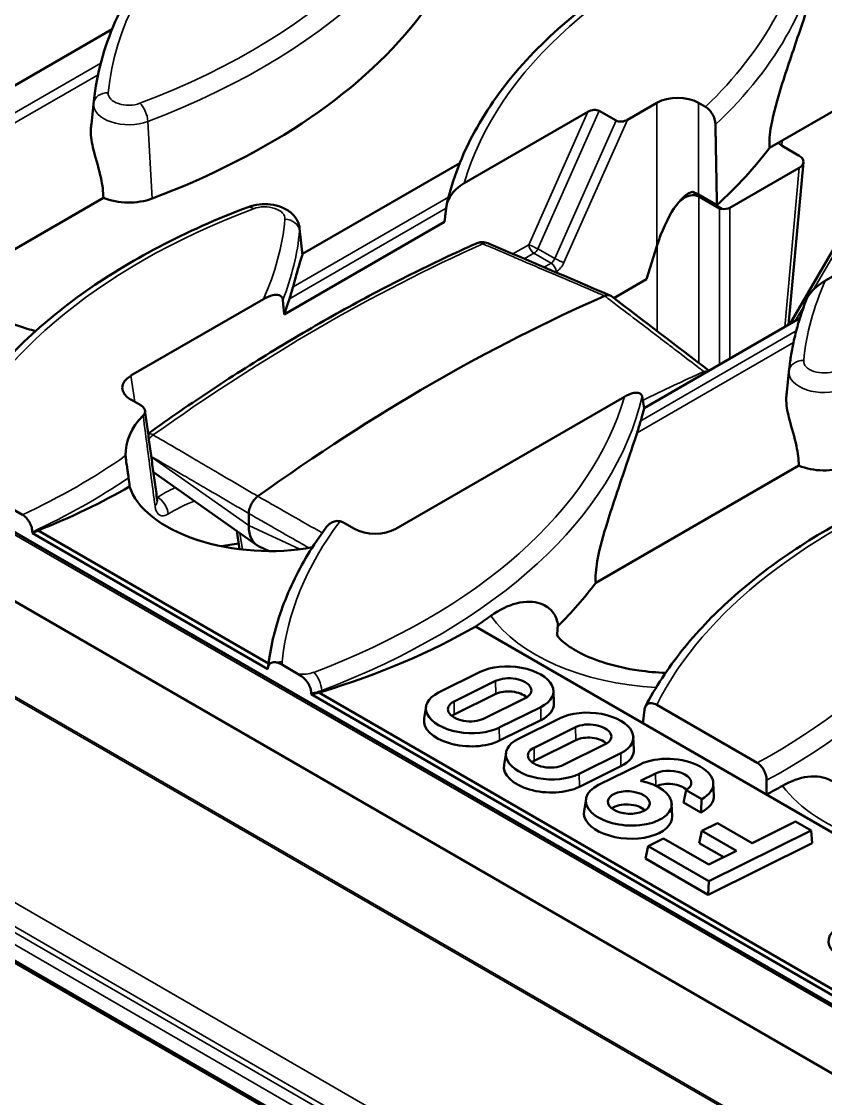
# Model space of a CAD drawing. Header units: millimetres. Extents: x 0 to 1485, y 0 to 1050.
# Drawn here: x 265.65 to 292.89, y 177.68 to 214.16 of the extents above; entities that cross this region are included whole.
import ezdxf

# ---------------------------------------------------------------- set-up
doc = ezdxf.new("R2010")
doc.units = ezdxf.units.MM
doc.header["$LTSCALE"] = 2.5
doc.layers.add('Sichtbar (ISO)', color=7, linetype='Continuous', lineweight=50)
doc.layers.add('Sichtbar schmal (ISO)', color=7, linetype='Continuous', lineweight=35)

msp = doc.modelspace()

# ---------------------------------------------------------------- linework, layer by layer
at = {"layer": 'Sichtbar (ISO)'}
for p, q in [((405.172, 116.161), (51.619, 320.286)), ((49.549, 319.15), (403.102, 115.026)), ((48.187, 307.69), (403.051, 102.809)), ((263.38, 210.821), (268.714, 213.9)), ((290.999, 209.883), (297.883, 213.858)), ((268.097, 211.473), (268.013, 210.686)), ((286.183, 210.833), (287.179, 211.408)), ((288.588, 211.408), (288.824, 211.271)), ((280.653, 208.686), (284.842, 211.105)), ((285.227, 211.134), (285.798, 210.804)), ((292.001, 209.615), (291.483, 209.914)), ((275.165, 206.285), (280.499, 209.364)), ((289.651, 207.851), (292.001, 209.207)), ((291.646, 203.887), (292.146, 209.396)), ((288.393, 208.388), (289.377, 207.82)), ((265.335, 206.406), (268.42, 208.187)), ((288.588, 208.3), (289.214, 207.939)), ((289.298, 207.828), (288.603, 208.229)), ((274.548, 204.236), (279.981, 207.373)), ((275.072, 207.153), (275.168, 206.257)), ((286.823, 205.431), (287.179, 206.55)), ((291.683, 203.908), (293.259, 206.61)), ((293.822, 205.92), (292.89, 205.382)), ((285.719, 204.793), (286.823, 205.431)), ((269.355, 202.163), (273.842, 204.754)), ((292.025, 204.106), (286.751, 201.061)), ((291.667, 202.4), (291.583, 201.614)), ((286.079, 201.45), (278.335, 196.978)), ((269.687, 201.158), (269.355, 201.35)), ((263.117, 198.93), (265.677, 197.452)), ((273.62, 196.421), (270.114, 198.893)), ((285.107, 195.141), (291.99, 199.115)), ((273.348, 197.493), (273.348, 197.083)), ((276.926, 196.978), (276.594, 197.17)), ((266.012, 196.866), (266.013, 196.828)), ((266.013, 196.828), (273.993, 192.221)), ((274.016, 192.412), (266.208, 196.92)), ((272.938, 196.902), (273.035, 196.284)), ((273.699, 196.376), (274.035, 196.22)), ((313.867, 174.711), (281.037, 193.666)), ((274.493, 192.362), (275.023, 192.056)), ((273.993, 192.221), (273.997, 192.257)), ((279.777, 191.427), (281.187, 192.125)), ((280.304, 191.122), (281.715, 191.82)), ((275.466, 191.409), (275.466, 191.371)), ((309.941, 171.467), (275.466, 191.371)), ((310.165, 171.541), (275.722, 191.427)), ((281.72, 191.381), (280.31, 190.683)), ((282.719, 191.24), (281.309, 190.542)), ((283.671, 191.487), (283.689, 191.064)), ((279.357, 190.962), (279.289, 190.544)), ((283.247, 190.936), (281.836, 190.238)), ((287.174, 191.011), (290.576, 189.046)), ((283.252, 190.496), (281.842, 189.798)), ((282.487, 189.862), (283.898, 190.56)), ((283.015, 189.557), (284.425, 190.255)), ((284.431, 189.816), (283.02, 189.118)), ((286.381, 189.922), (286.4, 189.499)), ((282.068, 189.397), (281.999, 188.979)), ((285.43, 189.675), (284.019, 188.977)), ((285.957, 189.371), (284.547, 188.673)), ((285.198, 188.297), (286.608, 188.995)), ((285.963, 188.931), (284.552, 188.233)), ((287.136, 188.69), (286.622, 188.436)), ((289.092, 188.357), (289.111, 187.934)), ((288.698, 187.821), (288.17, 188.126)), ((284.779, 187.832), (284.71, 187.414)), ((287.681, 187.659), (287.7, 187.236)), ((288.674, 187.366), (288.084, 187.706)), ((288.704, 186.747), (289.23, 187.007)), ((289.23, 187.007), (290.409, 186.327)), ((290.409, 186.327), (291.878, 187.054)), ((291.878, 187.054), (292.405, 186.749)), ((286.881, 186.224), (287.407, 186.484)), ((287.407, 186.484), (288.939, 185.599)), ((288.617, 186.327), (288.704, 186.747)), ((289.883, 186.066), (288.704, 186.747)), ((292.405, 186.749), (288.941, 185.035)), ((292.442, 186.325), (292.405, 186.749)), ((286.794, 185.804), (286.881, 186.224)), ((288.941, 185.035), (286.881, 186.224)), ((289.445, 185.85), (288.617, 186.327)), ((292.442, 186.325), (288.916, 184.58)), ((288.939, 185.599), (289.883, 186.066)), ((288.916, 184.58), (286.794, 185.804)), ((288.916, 184.58), (288.941, 185.035))]:
    msp.add_line(p, q, dxfattribs=at)
for centre, major_axis, ratio, start_param, end_param in [((244.728, 224.658), (-24.756, 0), 0.57735, 2.150508, 2.731215), ((256.514, 220.122), (-24.756, 0), 0.57735, 2.150508, 2.731215), ((287.883, 210.995), (1, 0), 0.581753, 0.789196, 2.352396), ((285.006, 210.995), (0.281, 0.066), 0.568022, 0.543133, 2.057878), ((286.019, 210.943), (0.281, 0.066), 0.568022, 3.684726, 5.19947), ((268.299, 215.586), (-24.756, 0), 0.57735, 2.577069, 2.731215), ((292.193, 210.322), (-1.003, 0), 0.575771, 0.475246, 0.784029), ((291.646, 209.411), (0.501, 0), 0.575771, 5.499157, 7.067214), ((287.883, 206.123), (0.641, 2.259), 0.339625, 0.161355, 1.477761), ((287.897, 206.589), (0.657, 1.664), 0.453093, 6.215936, 6.931223), ((287.883, 207.887), (1, 0), 0.581753, 0.789196, 1.035991), ((269.277, 208.867), (-1.456, 0), 0.57735, 0.941808, 2.150508), ((289.474, 208.238), (-0.164, -0.416), 0.453093, 6.215936, 6.599251), ((289.474, 207.953), (0.25, 0), 0.578934, 4.311676, 5.496418), ((-2065.732, -5470.847), (2189.317, 5741.251), 0.842549, 6.249428, 6.250299), ((250.621, 207.421), (24.538, 0), 0.57735, 6.094503, 6.123734), ((279.536, 145.696), (-34.406, -59.593), 0.57735, 3.805908, 4.048064), ((-2886.682, -4992.243), (2281.557, 5702.886), 0.781853, 6.069392, 6.070247), ((270.07, 201.756), (-1.008, 0), 0.572981, 5.501585, 7.064785), ((273.741, 199.511), (-4.569, 0), 0.57735, 5.767088, 6.304676), ((262.406, 202.885), (24.538, 0), 0.57735, 6.094503, 6.123734), ((292.847, 199.795), (-1.456, 0), 0.57735, 0.941808, 2.150508), ((250.729, 207.746), (24.497, -1.416), 0.534836, 5.426833, 5.603607), ((273.721, 198.626), (-4.473, 0.259), 0.534836, 0.197548, 2.011845), ((274.41, 197.699), (-0.752, -1.303), 0.575771, 5.499157, 6.335402), ((250.621, 207.829), (-24.494, 0), 0.57735, 2.250305, 2.260564), ((277.63, 197.391), (-1, 0), 0.581753, 0.789196, 2.352396), ((273.741, 194.204), (4, 0), 0.57735, 1.755923, 1.906731), ((262.406, 200.843), (-24.756, 0), 0.57735, 2.616532, 2.731215), ((262.406, 202.885), (-24.538, 0), 0.57735, 2.433027, 2.465874), ((262.515, 203.048), (24.515, -1.417), 0.534836, 5.316882, 5.599283), ((287.805, 193.433), (-4, 0), 0.57735, 6.176449, 6.318229), ((282.217, 191.53), (1.454, -0.087), 0.534749, 5.530987, 8.67258), ((282.217, 191.53), (0.709, -0.042), 0.534749, 5.530987, 8.67258), ((275.169, 192.038), (-1.194, 0), 0.57735, 1.822036, 2.051816), ((275.175, 192.02), (-1.195, 0.069), 0.534836, 2.076755, 2.175289), ((280.806, 190.832), (-1.454, 0.087), 0.534749, 5.530987, 8.67258), ((282.192, 191.109), (-0.665, 0.04), 0.534749, 3.706567, 5.530987), ((280.806, 190.832), (-0.709, 0.042), 0.534749, 5.530987, 8.67258), ((282.192, 191.109), (1.497, -0.089), 0.534749, 5.530987, 6.338579), ((280.781, 190.41), (-1.497, 0.089), 0.534749, 6.227792, 8.67258), ((280.781, 190.41), (-0.665, 0.04), 0.534749, 5.530987, 5.718211), ((284.927, 189.965), (1.454, -0.087), 0.534749, 5.530987, 8.67258), ((284.927, 189.965), (0.709, -0.042), 0.534749, 5.530987, 8.67258), ((283.517, 189.267), (-1.454, 0.087), 0.534749, 5.530987, 8.67258), ((284.902, 189.544), (-0.665, 0.04), 0.534749, 3.706567, 5.530987), ((283.517, 189.267), (-0.709, 0.042), 0.534749, 5.530987, 8.67258), ((284.902, 189.544), (1.497, -0.089), 0.534749, 5.530987, 6.338579), ((283.492, 188.846), (-0.665, 0.04), 0.534749, 5.530987, 5.718211), ((287.638, 188.4), (1.454, -0.087), 0.534749, 5.56103, 8.67258), ((283.492, 188.846), (-1.497, 0.089), 0.534749, 6.227792, 8.67258), ((287.638, 188.4), (0.709, -0.042), 0.534749, 5.592602, 8.67258), ((286.227, 187.702), (1.454, -0.087), 0.534749, 2.389394, 7.61139), ((287.613, 187.979), (-0.665, 0.04), 0.534749, 3.706567, 5.489432), ((274.191, 198.348), (-24.538, 0), 0.57735, 2.319739, 2.349976), ((287.613, 187.979), (1.497, -0.089), 0.534749, 5.530987, 6.338579), ((286.202, 187.281), (-0.665, 0.04), 0.534749, 3.706567, 5.718211), ((286.202, 187.281), (1.497, -0.089), 0.534749, 3.086199, 6.338579), ((294.412, 182.945), (-1.412, 0.084), 0.534749, 4.703292, 7.101783)]:
    msp.add_ellipse(centre, major_axis=major_axis, ratio=ratio, start_param=start_param, end_param=end_param, dxfattribs=at)
msp.add_ellipse((286.227, 187.702), major_axis=(-0.709, 0.042), ratio=0.534749, dxfattribs=at)
for points, knots in [([(268.097, 211.473), (268.195, 212.382), (268.439, 213.284), (269.207, 215.035), (269.729, 215.885), (271.027, 217.504), (271.803, 218.274), (273.579, 219.711), (274.578, 220.379), (276.767, 221.594), (277.957, 222.141), (279.221, 222.619)], [2.4180978, 2.4180978, 2.4180978, 2.4180978, 2.6039342, 2.6039342, 2.7897706, 2.7897706, 2.9756069, 2.9756069, 3.1614433, 3.1614433, 3.3472796, 3.3472796, 3.3472796, 3.3472796]), ([(280.06, 207.982), (280.253, 208.813), (280.569, 209.632), (281.433, 211.217), (281.981, 211.983), (283.285, 213.442), (284.043, 214.136), (285.745, 215.434), (286.689, 216.038), (288.736, 217.142), (289.839, 217.641), (291.006, 218.083)], [2.4895963, 2.4895963, 2.4895963, 2.4895963, 2.6611329, 2.6611329, 2.8326696, 2.8326696, 3.0042063, 3.0042063, 3.175743, 3.175743, 3.3472796, 3.3472796, 3.3472796, 3.3472796]), ([(292.401, 214.97), (292.285, 214.619), (292.144, 214.195), (291.799, 213.176), (291.588, 212.566), (291.273, 211.555), (291.129, 211.065), (291.03, 210.496), (291.01, 210.358), (290.992, 210.103), (290.991, 209.984), (290.999, 209.883)], [3.562475, 3.562475, 3.562475, 3.562475, 3.924729, 3.924729, 4.355561, 4.355561, 4.625893, 4.625893, 4.702196, 4.702196, 4.773128, 4.773128, 4.773128, 4.773128]), ([(288.824, 211.271), (288.87, 211.245), (288.922, 211.202), (289.003, 211.113), (289.046, 211.051), (289.105, 210.939), (289.132, 210.869), (289.157, 210.765), (289.164, 210.714), (289.165, 210.669)], [0.4507343, 0.4507343, 0.4507343, 0.4507343, 0.4892067, 0.4892067, 0.527572, 0.527572, 0.565352, 0.565352, 0.5938049, 0.5938049, 0.5938049, 0.5938049]), ([(268.42, 208.187), (268.417, 208.395), (268.388, 208.619), (268.276, 209.143), (268.18, 209.448), (268.078, 209.84), (268.051, 209.953), (268.01, 210.176), (267.997, 210.285), (267.992, 210.44), (267.993, 210.498), (267.999, 210.555)], [1.754995, 1.754995, 1.754995, 1.754995, 1.892647, 1.892647, 2.0720945, 2.0720945, 2.1365308, 2.1365308, 2.2009671, 2.2009671, 2.2396712, 2.2396712, 2.2396712, 2.2396712]), ([(280.051, 207.933), (280.056, 207.972), (280.067, 208.014), (280.105, 208.118), (280.147, 208.195), (280.242, 208.336), (280.316, 208.42), (280.463, 208.56), (280.566, 208.636), (280.653, 208.686)], [0.0085903, 0.0085903, 0.0085903, 0.0085903, 0.0319571, 0.0319571, 0.0758523, 0.0758523, 0.1354072, 0.1354072, 0.2092188, 0.2092188, 0.2092188, 0.2092188]), ([(273.329, 207.876), (273.449, 207.922), (273.575, 207.95), (273.831, 207.978), (273.961, 207.977), (274.216, 207.946), (274.342, 207.916), (274.581, 207.821), (274.696, 207.756), (274.882, 207.59), (274.958, 207.496), (275.041, 207.31), (275.063, 207.233), (275.072, 207.153)], [3.34728, 3.34728, 3.34728, 3.34728, 3.742348, 3.742348, 4.136015, 4.136015, 4.530025, 4.530025, 4.924042, 4.924042, 5.243901, 5.243901, 5.435884, 5.435884, 5.435884, 5.435884]), ([(262.706, 198.859), (262.979, 199.605), (263.353, 200.335), (264.286, 201.745), (264.846, 202.425), (266.136, 203.722), (266.866, 204.338), (268.477, 205.493), (269.359, 206.032), (271.252, 207.022), (272.264, 207.474), (273.329, 207.876)], [2.5646578, 2.5646578, 2.5646578, 2.5646578, 2.7211822, 2.7211822, 2.8777066, 2.8777066, 3.0342309, 3.0342309, 3.1907553, 3.1907553, 3.3472796, 3.3472796, 3.3472796, 3.3472796]), ([(281.064, 206.645), (280.322, 206.313), (279.577, 205.962), (278.086, 205.217), (277.34, 204.824), (275.846, 203.998), (275.1, 203.565), (273.607, 202.661), (272.862, 202.189), (271.389, 201.217), (270.661, 200.718), (269.936, 200.201)], [1.4572612, 1.4572612, 1.4572612, 1.4572612, 1.5034598, 1.5034598, 1.5496584, 1.5496584, 1.595857, 1.595857, 1.6420556, 1.6420556, 1.6872948, 1.6872948, 1.6872948, 1.6872948]), ([(281.454, 206.648), (281.423, 206.661), (281.391, 206.671), (281.33, 206.684), (281.3, 206.687), (281.243, 206.687), (281.216, 206.685), (281.166, 206.678), (281.143, 206.672), (281.101, 206.66), (281.082, 206.652), (281.064, 206.645)], [0.007711104, 0.007711104, 0.007711104, 0.007711104, 0.008311159, 0.008311159, 0.008911214, 0.008911214, 0.009511269, 0.009511269, 0.010111324, 0.010111324, 0.010711379, 0.010711379, 0.010711379, 0.010711379]), ([(275.162, 206.23), (275.147, 206.195), (275.131, 206.15), (275.054, 205.92), (274.98, 205.648), (274.882, 205.294), (274.865, 205.234), (274.847, 205.171)], [0.635921, 0.635921, 0.635921, 0.635921, 0.7360198, 0.7360198, 1.0671166, 1.0671166, 1.1316401, 1.1316401, 1.1316401, 1.1316401]), ([(292.89, 205.382), (292.787, 205.323), (292.664, 205.237), (292.496, 205.089), (292.418, 205.009), (292.32, 204.881), (292.278, 204.814), (292.255, 204.756), (292.255, 204.755), (292.254, 204.754)], [0.6996402, 0.6996402, 0.6996402, 0.6996402, 0.7863994, 0.7863994, 0.8445609, 0.8445609, 0.8837978, 0.8837978, 0.8844451, 0.8844451, 0.8844451, 0.8844451]), ([(264.148, 204.72), (264.148, 204.72), (264.149, 204.718), (264.163, 204.693), (264.215, 204.615), (264.442, 204.413), (264.598, 204.298), (265.014, 204.063), (265.276, 203.943), (265.747, 203.778), (265.93, 203.723), (266.123, 203.674)], [4.1990628, 4.1990628, 4.1990628, 4.1990628, 4.2466447, 4.2466447, 4.501704, 4.501704, 4.7231164, 4.7231164, 4.9523828, 4.9523828, 5.0825039, 5.0825039, 5.0825039, 5.0825039]), ([(273.842, 204.754), (273.944, 204.813), (274.067, 204.867), (274.235, 204.903), (274.314, 204.907), (274.412, 204.878), (274.453, 204.851), (274.485, 204.797), (274.493, 204.776), (274.499, 204.748), (274.5, 204.739), (274.501, 204.729)], [0.6996402, 0.6996402, 0.6996402, 0.6996402, 0.7863994, 0.7863994, 0.8445609, 0.8445609, 0.8837978, 0.8837978, 0.8988966, 0.8988966, 0.9052044, 0.9052044, 0.9052044, 0.9052044]), ([(285.413, 204.863), (285.459, 204.883), (285.503, 204.892), (285.579, 204.887), (285.611, 204.875), (285.638, 204.855)], [0, 0, 0, 0, 0.03933314, 0.03933314, 0.07415239, 0.07415239, 0.07415239, 0.07415239]), ([(291.667, 202.4), (291.684, 202.559), (291.706, 202.718), (291.758, 203.035), (291.788, 203.193), (291.858, 203.508), (291.897, 203.665), (291.984, 203.978), (292.032, 204.134), (292.137, 204.445), (292.193, 204.6), (292.254, 204.754)], [2.4180978, 2.4180978, 2.4180978, 2.4180978, 2.4505664, 2.4505664, 2.4830349, 2.4830349, 2.5155034, 2.5155034, 2.5479719, 2.5479719, 2.5804404, 2.5804404, 2.5804404, 2.5804404]), ([(286.681, 201.457), (286.676, 201.484), (286.665, 201.507), (286.627, 201.555), (286.585, 201.575), (286.49, 201.592), (286.415, 201.584), (286.268, 201.545), (286.166, 201.5), (286.079, 201.45)], [0.0085903, 0.0085903, 0.0085903, 0.0085903, 0.0319571, 0.0319571, 0.0758523, 0.0758523, 0.1354072, 0.1354072, 0.2092188, 0.2092188, 0.2092188, 0.2092188]), ([(291.99, 199.115), (291.988, 199.323), (291.958, 199.546), (291.846, 200.071), (291.751, 200.376), (291.648, 200.768), (291.621, 200.881), (291.58, 201.104), (291.567, 201.213), (291.562, 201.368), (291.564, 201.426), (291.569, 201.483)], [1.754995, 1.754995, 1.754995, 1.754995, 1.892647, 1.892647, 2.0720945, 2.0720945, 2.1365308, 2.1365308, 2.2009671, 2.2009671, 2.2396712, 2.2396712, 2.2396712, 2.2396712]), ([(269.768, 200.813), (269.8, 200.845), (269.82, 200.881), (269.837, 200.956), (269.832, 200.993), (269.804, 201.054), (269.787, 201.077), (269.744, 201.12), (269.717, 201.14), (269.687, 201.158)], [0, 0, 0, 0, 0.0390623, 0.0390623, 0.0779394, 0.0779394, 0.1039614, 0.1039614, 0.1300081, 0.1300081, 0.1300081, 0.1300081]), ([(286.751, 201.061), (286.729, 200.982), (286.706, 200.9), (286.667, 200.758), (286.65, 200.698), (286.632, 200.635)], [0.9730695, 0.9730695, 0.9730695, 0.9730695, 1.0671166, 1.0671166, 1.1316401, 1.1316401, 1.1316401, 1.1316401]), ([(270.246, 197.937), (270.218, 198.14), (270.19, 198.343), (270.134, 198.748), (270.106, 198.951), (270.051, 199.356), (270.023, 199.559), (269.968, 199.964), (269.941, 200.167), (269.886, 200.572), (269.858, 200.775), (269.831, 200.977)], [2.6641091, 2.6641091, 2.6641091, 2.6641091, 2.8154659, 2.8154659, 2.9668228, 2.9668228, 3.1181796, 3.1181796, 3.2695365, 3.2695365, 3.4208933, 3.4208933, 3.4208933, 3.4208933]), ([(286.508, 200.227), (286.392, 199.877), (286.251, 199.453), (285.906, 198.433), (285.695, 197.824), (285.381, 196.813), (285.237, 196.322), (285.137, 195.753), (285.118, 195.616), (285.099, 195.36), (285.099, 195.242), (285.107, 195.141)], [3.562475, 3.562475, 3.562475, 3.562475, 3.924729, 3.924729, 4.355561, 4.355561, 4.625893, 4.625893, 4.702196, 4.702196, 4.773128, 4.773128, 4.773128, 4.773128]), ([(269.276, 198.704), (269.271, 198.742), (269.266, 198.784), (269.252, 198.876), (269.244, 198.925), (269.226, 199.038), (269.215, 199.105), (269.192, 199.256), (269.181, 199.336), (269.175, 199.425), (269.174, 199.44), (269.174, 199.454)], [-0.3803028, -0.3803028, -0.3803028, -0.3803028, -0.3482557, -0.3482557, -0.3146348, -0.3146348, -0.2688093, -0.2688093, -0.2114134, -0.2114134, -0.1990027, -0.1990027, -0.1990027, -0.1990027]), ([(286.792, 190.954), (287.129, 191.604), (287.544, 192.237), (288.517, 193.459), (289.075, 194.047), (290.324, 195.168), (291.014, 195.702), (292.511, 196.706), (293.319, 197.176), (295.036, 198.045), (295.946, 198.444), (296.899, 198.804)], [2.6473342, 2.6473342, 2.6473342, 2.6473342, 2.7873233, 2.7873233, 2.9273124, 2.9273124, 3.0673014, 3.0673014, 3.2072905, 3.2072905, 3.3472796, 3.3472796, 3.3472796, 3.3472796]), ([(270.246, 197.937), (270.247, 197.926), (270.249, 197.919), (270.251, 197.911), (270.251, 197.91), (270.251, 197.91)], [0, 0, 0, 0, 0.02082143, 0.02082143, 0.03367193, 0.03367193, 0.03367193, 0.03367193]), ([(273.348, 197.493), (273.348, 197.546), (273.357, 197.604), (273.392, 197.722), (273.418, 197.782), (273.478, 197.887), (273.51, 197.932), (273.581, 198.014), (273.62, 198.049), (273.659, 198.077)], [0, 0, 0, 0, 0.0390797, 0.0390797, 0.0780758, 0.0780758, 0.1116271, 0.1116271, 0.145196, 0.145196, 0.145196, 0.145196]), ([(265.677, 197.452), (265.721, 197.427), (265.772, 197.385), (265.851, 197.299), (265.893, 197.239), (265.952, 197.13), (265.978, 197.062), (266.004, 196.96), (266.011, 196.91), (266.012, 196.866)], [0.4461745, 0.4461745, 0.4461745, 0.4461745, 0.4834494, 0.4834494, 0.5205344, 0.5205344, 0.5575225, 0.5575225, 0.5860934, 0.5860934, 0.5860934, 0.5860934]), ([(275.998, 197.058), (275.993, 197.053), (275.989, 197.048), (275.975, 197.032), (275.966, 197.02), (275.958, 197.009)], [-0.05688302, -0.05688302, -0.05688302, -0.05688302, -0.0527138, -0.0527138, -0.04394723, -0.04394723, -0.04394723, -0.04394723]), ([(276.442, 197.23), (276.407, 197.239), (276.371, 197.242), (276.283, 197.236), (276.232, 197.222), (276.151, 197.184), (276.118, 197.164), (276.055, 197.117), (276.025, 197.089), (275.998, 197.058)], [0.0377508, 0.0377508, 0.0377508, 0.0377508, 0.0608117, 0.0608117, 0.0931561, 0.0931561, 0.1162417, 0.1162417, 0.1411242, 0.1411242, 0.1411242, 0.1411242]), ([(273.997, 192.259), (274.035, 192.588), (274.092, 192.916), (274.244, 193.568), (274.338, 193.893), (274.565, 194.535), (274.697, 194.854), (274.997, 195.483), (275.164, 195.795), (275.535, 196.409), (275.738, 196.711), (275.958, 197.009)], [2.4225232, 2.4225232, 2.4225232, 2.4225232, 2.4897931, 2.4897931, 2.557063, 2.557063, 2.6243329, 2.6243329, 2.6916027, 2.6916027, 2.7588726, 2.7588726, 2.7588726, 2.7588726]), ([(283.828, 193.679), (283.817, 193.773), (283.799, 193.855), (283.747, 194.001), (283.714, 194.064), (283.567, 194.28), (283.405, 194.386), (283.011, 194.516), (282.736, 194.533), (282.141, 194.377), (281.85, 194.239), (281.552, 194.024)], [-1.098788, -1.098788, -1.098788, -1.098788, -1.00479, -1.00479, -0.910784, -0.910784, -0.626306, -0.626306, -0.286151, -0.286151, 0, 0, 0, 0]), ([(283.79, 193.38), (283.79, 193.38), (283.795, 193.37), (283.837, 193.309), (283.914, 193.215), (284.185, 192.998), (284.364, 192.88), (284.824, 192.644), (285.111, 192.527), (285.777, 192.321), (286.162, 192.234), (286.862, 192.133), (287.166, 192.106), (287.474, 192.094)], [4.199063, 4.199063, 4.199063, 4.199063, 4.303399, 4.303399, 4.551374, 4.551374, 4.772772, 4.772772, 5.005395, 5.005395, 5.253714, 5.253714, 5.433521, 5.433521, 5.433521, 5.433521]), ([(273.997, 192.257), (274.001, 192.293), (274.011, 192.327), (274.045, 192.39), (274.08, 192.421), (274.158, 192.455), (274.216, 192.459), (274.277, 192.45), (274.286, 192.448), (274.295, 192.446)], [0.0084311, 0.0084311, 0.0084311, 0.0084311, 0.0336555, 0.0336555, 0.0718257, 0.0718257, 0.1174791, 0.1174791, 0.1252911, 0.1252911, 0.1252911, 0.1252911]), ([(275.023, 192.056), (275.097, 192.014), (275.184, 191.951), (275.296, 191.833), (275.345, 191.768), (275.408, 191.655), (275.434, 191.589), (275.459, 191.493), (275.465, 191.448), (275.466, 191.409)], [0.0703291, 0.0703291, 0.0703291, 0.0703291, 0.132789, 0.132789, 0.1743233, 0.1743233, 0.2104518, 0.2104518, 0.236216, 0.236216, 0.236216, 0.236216]), ([(286.76, 190.844), (286.765, 190.884), (286.776, 190.923), (286.81, 190.991), (286.844, 191.025), (286.914, 191.064), (286.965, 191.072), (287.06, 191.063), (287.122, 191.041), (287.174, 191.011)], [0.0084541, 0.0084541, 0.0084541, 0.0084541, 0.0356352, 0.0356352, 0.072688, 0.072688, 0.1127254, 0.1127254, 0.1565476, 0.1565476, 0.1565476, 0.1565476]), ([(290.576, 189.046), (290.62, 189.021), (290.67, 188.979), (290.748, 188.893), (290.788, 188.833), (290.845, 188.723), (290.87, 188.654), (290.893, 188.55), (290.899, 188.499), (290.899, 188.455)], [0.445419, 0.445419, 0.445419, 0.445419, 0.4824201, 0.4824201, 0.5194271, 0.5194271, 0.5565077, 0.5565077, 0.5852402, 0.5852402, 0.5852402, 0.5852402]), ([(293.618, 187.698), (293.608, 187.737), (293.597, 187.776), (293.551, 187.916), (293.508, 188.008), (293.355, 188.252), (293.222, 188.372), (292.856, 188.569), (292.591, 188.614), (292.019, 188.54), (291.729, 188.437), (291.434, 188.269)], [-0.8529916, -0.8529916, -0.8529916, -0.8529916, -0.8179949, -0.8179949, -0.7211283, -0.7211283, -0.5260391, -0.5260391, -0.2489373, -0.2489373, 0, 0, 0, 0])]:
    msp.add_open_spline(points, degree=3, knots=knots, dxfattribs=at)
for points, degree in [([(267.999, 210.555), (268.004, 210.599), (268.008, 210.643), (268.013, 210.686)], 3), ([(289.165, 210.669), (289.19, 209.313), (289.214, 207.939)], 2), ([(279.981, 207.373), (280.016, 207.654), (280.051, 207.933)], 2), ([(275.168, 206.257), (275.169, 206.25), (275.167, 206.241), (275.162, 206.23)], 3), ([(274.723, 204.763), (274.67, 204.602), (274.611, 204.425), (274.548, 204.236)], 3), ([(286.751, 201.061), (286.716, 201.26), (286.681, 201.457)], 2), ([(291.569, 201.483), (291.574, 201.527), (291.578, 201.57), (291.583, 201.614)], 3), ([(269.308, 198.41), (269.297, 198.508), (269.286, 198.606), (269.276, 198.704)], 3), ([(276.594, 197.17), (276.55, 197.195), (276.498, 197.216), (276.442, 197.23)], 3), ([(274.295, 192.446), (274.358, 192.433), (274.431, 192.398), (274.493, 192.362)], 3), ([(288.084, 187.706), (288.126, 187.91), (288.17, 188.126)], 2), ([(288.674, 187.366), (288.686, 187.597), (288.698, 187.821)], 2)]:
    msp.add_open_spline(points, degree=degree, dxfattribs=at)
for points, weights in [([(274.501, 204.729), (274.525, 204.483), (274.548, 204.236)], [1, 1.00000000143, 1.00000000158]), ([(286.706, 190.393), (286.733, 190.619), (286.76, 190.844)], [1, 1.0000000024, 1]), ([(290.899, 188.455), (290.899, 188.214), (290.898, 187.973)], [1, 0.999999999298, 1])]:
    msp.add_rational_spline(points, weights, degree=2, dxfattribs=at)
at = {"layer": 'Sichtbar schmal (ISO)'}
for p, q in [((51.494, 320.273), (405.047, 116.149)), ((402.404, 112.205), (48.851, 316.329)), ((48.842, 316.26), (402.395, 112.135)), ((48.842, 309.353), (402.395, 105.228)), ((48.488, 308.74), (402.042, 104.616)), ((48.135, 308.332), (401.688, 104.208)), ((401.865, 104.514), (48.312, 308.638)), ((401.688, 103.68), (48.135, 307.804)), ((263.107, 209.733), (268.332, 212.75)), ((268.239, 212.36), (263.398, 209.565)), ((267.999, 210.555), (268.089, 211.391)), ((287.179, 206.55), (287.179, 211.408)), ((288.588, 211.408), (288.588, 208.3)), ((282.837, 206.598), (284.842, 211.105)), ((285.227, 211.134), (283.149, 206.461)), ((270.075, 208.164), (269.929, 210.778)), ((283.72, 206.132), (285.798, 210.804)), ((286.183, 210.833), (284.031, 205.995)), ((291.413, 209.959), (291.428, 210.131)), ((292.001, 209.207), (291.511, 203.809)), ((274.847, 205.171), (280.117, 208.214)), ((288.603, 202.597), (288.603, 208.229)), ((280.038, 207.832), (274.723, 204.763)), ((289.298, 207.828), (289.298, 202.531)), ((289.651, 202.735), (289.651, 207.851)), ((275.162, 206.23), (275.072, 207.072)), ((282.299, 206.287), (282.837, 206.598)), ((287.191, 206.587), (287.191, 203.673)), ((283.013, 206.31), (282.687, 206.122)), ((283.595, 205.974), (283.013, 206.31)), ((283.149, 206.461), (283.72, 206.132)), ((293.301, 206.472), (292.488, 205.078)), ((283.356, 205.836), (283.595, 205.974)), ((283.771, 205.686), (283.744, 205.67)), ((292.17, 204.532), (291.868, 204.016)), ((286.632, 200.635), (291.902, 203.678)), ((291.81, 203.288), (286.508, 200.227)), ((269.355, 202.163), (269.49, 201.272)), ((291.569, 201.483), (291.659, 202.319)), ((273.348, 197.083), (270.043, 199.413)), ((270.138, 198.876), (270.118, 198.865)), ((270.23, 198.051), (270.248, 198.041)), ((275.076, 196.284), (273.348, 197.083)), ((273.136, 196.272), (273.049, 196.823)), ((281.72, 191.381), (281.715, 191.82)), ((275.824, 191.455), (275.821, 191.499)), ((280.31, 190.683), (280.304, 191.122)), ((283.252, 190.496), (283.247, 190.936)), ((281.842, 189.798), (281.836, 190.238)), ((284.431, 189.816), (284.425, 190.255)), ((283.02, 189.118), (283.015, 189.557)), ((285.963, 188.931), (285.957, 189.371)), ((284.552, 188.233), (284.547, 188.673)), ((287.141, 188.27), (287.136, 188.69))]:
    msp.add_line(p, q, dxfattribs=at)
for centre, major_axis, ratio, start_param, end_param in [((292.54, 210.971), (-23.992, 0), 0.57735, 5.2921, 6.227073), ((256.514, 222.979), (23.992, 0), 0.57735, 5.2921, 6.227073), ((256.514, 222.607), (24.49, 0), 0.57735, 5.2921, 6.227073), ((304.325, 206.434), (-23.992, 0), 0.57735, 5.2921, 6.119915), ((268.299, 218.443), (23.992, 0), 0.57735, 5.738944, 6.227073), ((268.299, 218.071), (24.49, 0), 0.57735, 5.732268, 6.227073), ((268.586, 211.339), (-0.498, 0.048), 0.815212, 4.791537, 6.275066), ((269.277, 211.725), (-0.692, 0), 0.57735, 6.227073, 8.433693), ((269.277, 211.352), (-1.19, 0), 0.57735, 6.227073, 8.433693), ((292.54, 210.598), (-24.49, 0), 0.57735, 6.221282, 6.227073), ((269.656, 210.983), (0.177, -0.468), 0.447262, 0.956366, 2.439895), ((286.648, 196.228), (-23.992, 0), 0.57735, 5.2921, 6.08685), ((273.505, 207.409), (-0.177, 0.468), 0.447262, 5.581488, 6.283185), ((273.884, 207.483), (0.692, 0), 0.57735, 6.227073, 8.433693), ((250.621, 208.237), (23.992, 0), 0.57735, 6.028991, 6.227073), ((274.575, 207.052), (0.498, -0.048), 0.815212, 0.166414, 1.649944), ((250.621, 207.864), (24.49, 0), 0.57735, 6.059597, 6.227073), ((273.884, 207.11), (1.19, 0), 0.57735, 6.227073, 6.345089), ((275.788, 147.86), (34.267, 59.353), 0.57735, 0.671863, 0.902856), ((281.258, 206.211), (-0.193, 0.434), 0.639042, 5.613738, 6.283185), ((283.013, 206.514), (0.228, -0.102), 0.032396, 0.95069, 2.465434), ((283.013, 206.514), (-0.125, 0.217), 0.57735, 0.872665, 2.356194), ((283.013, 206.514), (-0.125, -0.217), 0.57735, 0.785398, 1.658063), ((283.564, 206.196), (0.084, 0.238), 0.665976, 3.804879, 4.677543), ((283.595, 205.77), (-0.125, 0.217), 0.57735, 4.014257, 5.497787), ((283.855, 206.079), (-0.228, 0.102), 0.032396, 0.95069, 2.465434), ((283.74, 206.112), (-0.214, -0.453), 0.625236, 0.733453, 1.606118), ((316.11, 201.898), (-23.992, 0), 0.57735, 6.028991, 6.227073), ((292.156, 202.267), (-0.498, 0.048), 0.815212, 4.791537, 6.275066), ((292.847, 202.653), (-0.692, 0), 0.57735, 6.227073, 8.433693), ((283.283, 143.532), (-34.267, -59.353), 0.57735, 3.813456, 3.856344), ((288.718, 201.904), (-0.193, 0.434), 0.639042, 5.344672, 5.509018), ((292.847, 202.28), (-1.19, 0), 0.57735, 6.227073, 8.433693), ((316.11, 201.526), (-24.49, 0), 0.57735, 6.221282, 6.227073), ((262.406, 203.701), (23.992, 0), 0.57735, 5.2921, 6.119915), ((262.406, 203.328), (24.49, 0), 0.57735, 5.2921, 6.15043), ((270.166, 199.782), (-0.276, 0.387), 0.505714, 5.497928, 6.069335), ((250.621, 208.237), (-23.992, 0), 0.57735, 2.24918, 2.454804), ((250.621, 207.864), (24.49, 0), 0.57735, 5.391975, 5.578354), ((310.218, 187.156), (-23.992, 0), 0.57735, 5.2921, 6.001182), ((273.741, 196.245), (4.677, 0), 0.57735, 2.235666, 2.414154), ((274.191, 199.165), (23.992, 0), 0.57735, 5.464151, 6.227073), ((269.75, 197.869), (0.495, 0.068), 0.583592, 5.637855, 6.283185), ((270.248, 197.632), (-0.272, 0.42), 0.609825, 3.983548, 5.467078), ((273.741, 195.872), (-4.179, 0), 0.57735, 5.276563, 5.555746), ((274.191, 198.792), (24.49, 0), 0.57735, 5.463203, 6.227073), ((298.433, 191.692), (-23.992, 0), 0.57735, 5.871882, 6.227073), ((287.805, 195.474), (-6.739, 0), 0.57735, 0.381936, 1.474459), ((274.479, 192.061), (-0.498, 0.048), 0.815212, 4.791537, 5.167669), ((275.169, 192.447), (-0.692, 0), 0.57735, 6.227073, 6.496126), ((275.169, 192.447), (-0.692, 0), 0.57735, 1.357856, 2.150508), ((275.548, 191.704), (0.177, -0.468), 0.447262, 0.956366, 2.439895), ((275.169, 192.074), (1.19, 0), 0.57735, 4.963963, 5.2921), ((297.626, 189.804), (6.739, 0), 0.57735, 3.547126, 4.818889)]:
    msp.add_ellipse(centre, major_axis=major_axis, ratio=ratio, start_param=start_param, end_param=end_param, dxfattribs=at)
for points, knots in [([(281.278, 206.628), (281.306, 206.643), (281.335, 206.653), (281.395, 206.663), (281.426, 206.66), (281.454, 206.648)], [-0.010711379, -0.010711379, -0.010711379, -0.010711379, -0.009372456, -0.009372456, -0.007711104, -0.007711104, -0.007711104, -0.007711104]), ([(281.278, 206.628), (281.343, 206.6), (281.407, 206.573), (281.753, 206.425), (282.034, 206.306), (282.49, 206.111), (282.665, 206.036), (282.951, 205.914), (283.06, 205.868), (283.39, 205.727), (283.609, 205.633), (284.179, 205.39), (284.53, 205.24), (285.059, 205.014), (285.236, 204.939), (285.413, 204.863)], [-1.167006, -1.167006, -1.167006, -1.167006, -1.117116, -1.117116, -0.899805, -0.899805, -0.763985, -0.763985, -0.679098, -0.679098, -0.509324, -0.509324, -0.237684, -0.237684, -0.100602, -0.100602, -0.100602, -0.100602]), ([(285.413, 204.863), (285.557, 204.753), (285.701, 204.644), (286.13, 204.316), (286.416, 204.099), (286.879, 203.745), (287.058, 203.609), (287.325, 203.405), (287.414, 203.337), (287.646, 203.16), (287.789, 203.052), (288.16, 202.769), (288.388, 202.594), (288.669, 202.38), (288.721, 202.34), (288.773, 202.3)], [0.100602, 0.100602, 0.100602, 0.100602, 0.237684, 0.237684, 0.509324, 0.509324, 0.679098, 0.679098, 0.763985, 0.763985, 0.899805, 0.899805, 1.117116, 1.117116, 1.167006, 1.167006, 1.167006, 1.167006]), ([(288.929, 202.318), (288.911, 202.321), (288.892, 202.322), (288.841, 202.319), (288.807, 202.312), (288.773, 202.3)], [-0.002163201, -0.002163201, -0.002163201, -0.002163201, -0.001338922, -0.001338922, 0, 0, 0, 0]), ([(270.17, 197.749), (270.086, 198.382), (270.003, 199.015), (269.92, 199.647), (269.869, 200.036), (269.818, 200.424), (269.768, 200.813)], [2.6641091, 2.6641091, 2.6641091, 2.6641091, 3.1340959, 3.1340959, 3.1340959, 3.4231044, 3.4231044, 3.4231044, 3.4231044]), ([(269.961, 200.016), (269.987, 200.048), (270.015, 200.078), (270.065, 200.122), (270.087, 200.139), (270.109, 200.154)], [-0.002146975, -0.002146975, -0.002146975, -0.002146975, -0.000901964, -0.000901964, 0, 0, 0, 0]), ([(273.659, 198.077), (273.508, 198.165), (273.357, 198.253), (272.904, 198.518), (272.602, 198.695), (272.111, 198.983), (271.922, 199.093), (271.639, 199.259), (271.544, 199.314), (271.299, 199.458), (271.148, 199.546), (270.755, 199.776), (270.513, 199.917), (270.217, 200.09), (270.163, 200.122), (270.109, 200.154)], [0.101987, 0.101987, 0.101987, 0.101987, 0.237439, 0.237439, 0.508798, 0.508798, 0.678397, 0.678397, 0.763197, 0.763197, 0.898876, 0.898876, 1.115963, 1.115963, 1.164557, 1.164557, 1.164557, 1.164557]), ([(270.041, 199.426), (270.256, 199.301), (270.471, 199.175), (270.836, 198.962), (270.987, 198.873), (271.233, 198.73), (271.328, 198.674), (271.611, 198.509), (271.8, 198.398), (272.291, 198.111), (272.593, 197.934), (273.047, 197.669), (273.197, 197.581), (273.348, 197.493)], [-1.0914952, -1.0914952, -1.0914952, -1.0914952, -0.8988759, -0.8988759, -0.7631965, -0.7631965, -0.6783969, -0.6783969, -0.5087977, -0.5087977, -0.2374389, -0.2374389, -0.1019866, -0.1019866, -0.1019866, -0.1019866]), ([(270.62, 197.477), (270.542, 197.426), (270.466, 197.403), (270.34, 197.42), (270.289, 197.454), (270.225, 197.547), (270.206, 197.592), (270.182, 197.677), (270.175, 197.712), (270.17, 197.749)], [-0.2216059, -0.2216059, -0.2216059, -0.2216059, -0.1429358, -0.1429358, -0.0720219, -0.0720219, -0.0277007, -0.0277007, 0, 0, 0, 0]), ([(275.833, 196.837), (275.822, 196.843), (275.81, 196.85), (275.589, 196.976), (275.379, 197.096), (274.833, 197.407), (274.498, 197.598), (273.994, 197.886), (273.826, 197.981), (273.659, 198.077)], [-0.6875029, -0.6875029, -0.6875029, -0.6875029, -0.6783969, -0.6783969, -0.5087977, -0.5087977, -0.2374389, -0.2374389, -0.1019866, -0.1019866, -0.1019866, -0.1019866]), ([(273.348, 197.493), (273.516, 197.397), (273.684, 197.302), (274.187, 197.014), (274.523, 196.823), (275.034, 196.531), (275.209, 196.431), (275.385, 196.331)], [0.1019866, 0.1019866, 0.1019866, 0.1019866, 0.2374389, 0.2374389, 0.5087977, 0.5087977, 0.6506032, 0.6506032, 0.6506032, 0.6506032]), ([(273.814, 196.322), (273.831, 196.311), (273.848, 196.299), (273.896, 196.265), (273.928, 196.243), (273.959, 196.221)], [0.22858763, 0.22858763, 0.22858763, 0.22858763, 0.2434397, 0.2434397, 0.27154657, 0.27154657, 0.27154657, 0.27154657])]:
    msp.add_open_spline(points, degree=3, knots=knots, dxfattribs=at)
msp.add_open_spline([(270.233, 198.029), (270.238, 198.032), (270.243, 198.036), (270.248, 198.041)], degree=3, dxfattribs=at)

doc.saveas('drawing.dxf')
